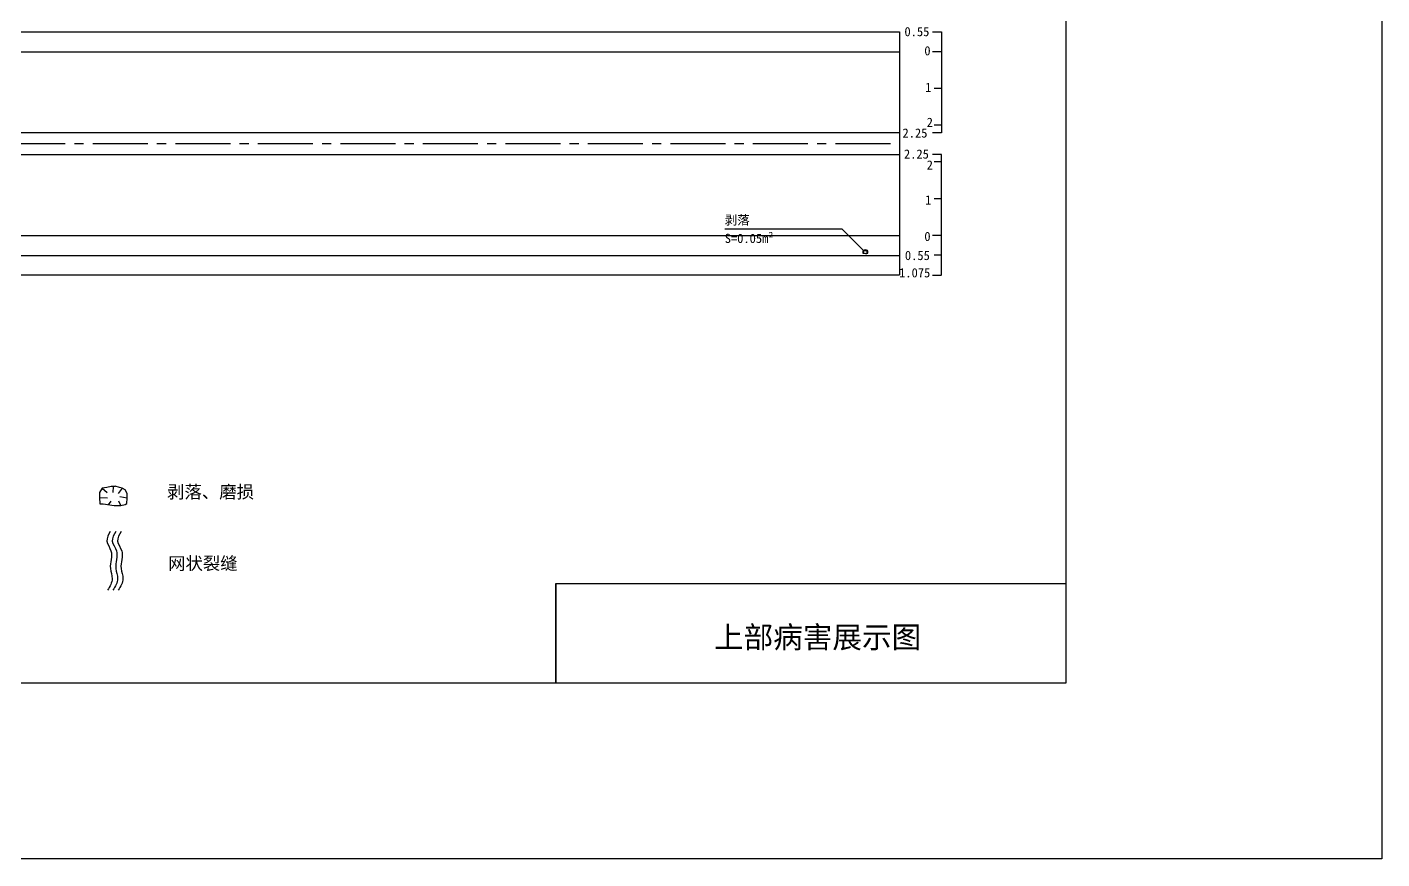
# Model space of a CAD drawing. Header units: millimetres. Extents: x -37 to 615, y -48 to 413.
# Drawn here: x 245.9 to 615.4, y -47.9 to 178.9 of the extents above; entities that cross this region are included whole.
import ezdxf

# ---------------------------------------------------------------- set-up
doc = ezdxf.new("R2010")
doc.units = ezdxf.units.MM
doc.linetypes.add('CENTER2', pattern=[1.125, 0.75, -0.125, 0.125, -0.125])
doc.layers.add('图层1', color=7, linetype='Continuous')
doc.layers.add('病害', color=5, linetype='Continuous')
doc.styles.get("Standard").update_dxf_attribs({"font": ''})
doc.styles.add('汉字', font='')
doc.styles.get('Standard').set_extended_font_data('SimSun')
doc.styles.get('汉字').set_extended_font_data('SimSun')

# ---------------------------------------------------------------- blocks, each defined once
blk = doc.blocks.new('adfsd')
at = {"lineweight": -2, "ltscale": 0.5}
for p, q in [((1140.876, -3083.768), (1140.94, -3083.769)), ((1140.897, -3083.694), (1140.936, -3083.729)), ((1140.983, -3083.682), (1140.981, -3083.729)), ((1141.053, -3083.694), (1141.022, -3083.735)), ((1141.094, -3083.772), (1141.036, -3083.763)), ((1140.948, -3083.824), (1140.969, -3083.796)), ((1141.045, -3083.83), (1141.028, -3083.796))]:
    blk.add_line(p, q, dxfattribs=at)
blk.add_lwpolyline([(1141, -3083.682), (1140.967, -3083.682), (1140.934, -3083.69), (1140.897, -3083.694), (1140.876, -3083.727), (1140.876, -3083.768), (1140.88, -3083.818), (1140.905, -3083.818), (1140.991, -3083.83), (1141.045, -3083.83), (1141.078, -3083.822), (1141.09, -3083.814), (1141.094, -3083.772), (1141.094, -3083.735), (1141.078, -3083.707), (1141.053, -3083.694), (1141.033, -3083.69), (1141, -3083.678)], dxfattribs=at)
blk = doc.blocks.new('kopp')
at = {"color": 0}
for p, q in [((1188.308, -3078.25), (1188.558, -3078.25)), ((1188.558, -3078.25), (1188.558, -3078.8)), ((1188.558, -3078.8), (1188.308, -3078.8)), ((1188.558, -3078.8), (1188.558, -3079.8)), ((1188.558, -3079.8), (1188.358, -3079.8)), ((1188.558, -3079.8), (1188.558, -3079.8)), ((1188.558, -3079.8), (1188.558, -3080.8)), ((1188.558, -3081.009), (1188.308, -3081.009)), ((1188.558, -3080.8), (1188.358, -3080.8)), ((1188.558, -3080.8), (1188.558, -3081.009)), ((1188.558, -3081.592), (1188.308, -3081.592)), ((1188.558, -3081.8), (1188.358, -3081.8)), ((1188.558, -3081.8), (1188.558, -3081.592)), ((1188.558, -3082.8), (1188.558, -3081.8)), ((1188.558, -3082.8), (1188.358, -3082.8)), ((1188.558, -3083.8), (1188.558, -3082.8)), ((1188.558, -3082.8), (1188.558, -3082.8)), ((1188.558, -3083.8), (1188.308, -3083.8)), ((1188.558, -3084.875), (1188.558, -3083.8)), ((1188.558, -3084.338), (1188.358, -3084.338)), ((1188.308, -3084.888), (1188.558, -3084.888))]:
    blk.add_line(p, q, dxfattribs=at)
for s, p in [('0.55', (1187.543, -3078.37)), ('0', (1188.086, -3078.891)), ('1', (1188.109, -3079.89)), ('2', (1188.15, -3080.842)), ('2.25', (1187.49, -3081.135)), ('2.25', (1187.53, -3081.708)), ('2', (1188.15, -3082.006)), ('1', (1188.109, -3082.959)), ('0', (1188.086, -3083.954)), ('0.55', (1187.556, -3084.474)), ('1.075', (1187.398, -3084.946))]:
    blk.add_text(s, height=0.25).set_placement(p)

msp = doc.modelspace()

# ---------------------------------------------------------------- linework, layer by layer
at = {"color": 0, "linetype": 'ByBlock'}
for p, q in [((529.17, 364.85), (529.17, 0)), ((390.12, 0), (390.12, 27.12)), ((390.12, 27.12), (529.17, 27.12)), ((529.17, 0), (0, 0))]:
    msp.add_line(p, q, dxfattribs=at)
at = {"color": 0}
for p, q in [((83.82, 177.59), (483.82, 177.59)), ((483.82, 177.59), (483.82, 111.34)), ((83.82, 172.09), (483.82, 172.09)), ((83.82, 150.09), (483.82, 150.09)), ((483.82, 150.09), (483.82, 147.09)), ((83.82, 144.09), (483.82, 144.09)), ((83.82, 122.09), (483.82, 122.09)), ((83.82, 116.59), (483.82, 116.59)), ((83.82, 111.34), (483.82, 111.34))]:
    msp.add_line(p, q, dxfattribs=at)
at = {"color": 1, "linetype": 'CENTER2', "ltscale": 20}
msp.add_line((83.82, 147.09), (483.82, 147.09), dxfattribs=at)
at = {"color": 7}
for p, q in [((473.8, 117.53), (474.21, 117.52)), ((473.93, 118), (474.18, 117.78)), ((474.26, 117.17), (474.39, 117.35)), ((474.48, 118.08), (474.47, 117.78)), ((474.93, 118), (474.73, 117.74)), ((474.88, 117.13), (474.77, 117.35)), ((475.19, 117.5), (474.82, 117.56))]:
    msp.add_line(p, q, dxfattribs=at)
at = {"color": 3, "linetype": 'ByBlock'}
msp.add_lwpolyline([(-36.77, 413.19), (615.38, 413.19), (615.38, -47.93), (-36.77, -47.93)], close=True, dxfattribs=at)
at = {"color": 7}
for points in [[(473.8, 118.11), (468.14, 123.76), (436.14, 123.76)], [(474.59, 118.08), (474.38, 118.08), (474.17, 118.03), (473.93, 118), (473.8, 117.79), (473.8, 117.53), (473.83, 117.21), (473.98, 117.21), (474.54, 117.13), (474.88, 117.13), (475.09, 117.19), (475.17, 117.24), (475.19, 117.5), (475.19, 117.74), (475.09, 117.92), (474.93, 118), (474.8, 118.03), (474.59, 118.11)]]:
    msp.add_lwpolyline(points, dxfattribs=at)
for points in [[(268.59, 41.36), (268.08, 40.47), (267.03, 38.67), (269.71, 35.55), (267.97, 31.9), (269.63, 28.26), (268.46, 26.35), (267.82, 25.31)], [(268.59, 41.36), (268.08, 40.47), (267.03, 38.67), (269.71, 35.55), (267.97, 31.9), (269.63, 28.26), (268.46, 26.35), (267.82, 25.31)], [(270.07, 41.36), (269.55, 40.47), (268.51, 38.67), (271.18, 35.55), (269.44, 31.9), (271.1, 28.26), (269.94, 26.35), (269.3, 25.31)], [(270.07, 41.36), (269.55, 40.47), (268.51, 38.67), (271.18, 35.55), (269.44, 31.9), (271.1, 28.26), (269.94, 26.35), (269.3, 25.31)], [(271.52, 41.36), (271, 40.47), (269.96, 38.67), (272.63, 35.55), (270.89, 31.9), (272.55, 28.26), (271.39, 26.35), (270.75, 25.31)], [(271.52, 41.36), (271, 40.47), (269.96, 38.67), (272.63, 35.55), (270.89, 31.9), (272.55, 28.26), (271.39, 26.35), (270.75, 25.31)]]:
    msp.add_open_spline(points, degree=3, knots=[0, 0, 0, 0, 2.808133, 5.677796, 10.461234, 13.324406, 16.732801, 16.732801, 16.732801, 16.732801])
at = {"layer": '病害', "color": 5}
for p, q in [((390.12, 27.12), (529.17, 27.12)), ((390.12, 27.12), (390.12, 0)), ((529.17, 27.12), (529.17, 0))]:
    msp.add_line(p, q, dxfattribs=at)

# ---------------------------------------------------------------- block references
at = {"color": 0}
for name, p, xscale, yscale, zscale in [('kopp', (-11390.27, 30960.09), 9.999999999994273, 9.999999999994273, 9.999999999994273), ('adfsd', (-39452.38, 107407.64), 34.81359766870787, 34.81359766870787, 34.81359766870787), ('adfsd', (-39452.38, 107407.64), 34.81359766870787, 34.81359766870787, 34.81359766870787)]:
    msp.add_blockref(name, p, dxfattribs=dict(at, xscale=xscale, yscale=yscale, zscale=zscale))

# ---------------------------------------------------------------- texts
at = {"color": 7}
for s, p in [('剥落', (436.14, 125.01)), ('S=0.05m²', (436.14, 120.01))]:
    msp.add_text(s, height=2.5, dxfattribs=at).set_placement(p)
at = {"layer": '图层1', "style": '汉字'}
msp.add_text('上部病害展示图', height=5.918, dxfattribs=at).set_placement((433.23, 9.56))
at = {"layer": '图层1', "lineweight": -2, "char_height": 3.481, "attachment_point": 1}
for s, insert in [('剥落、磨损', (284.06, 53.89)), ('剥落、磨损', (284.06, 53.89)), ('网状裂缝', (284.32, 34.39)), ('网状裂缝', (284.32, 34.39))]:
    msp.add_mtext(s, dxfattribs=dict(at, insert=insert))

doc.saveas('drawing.dxf')
